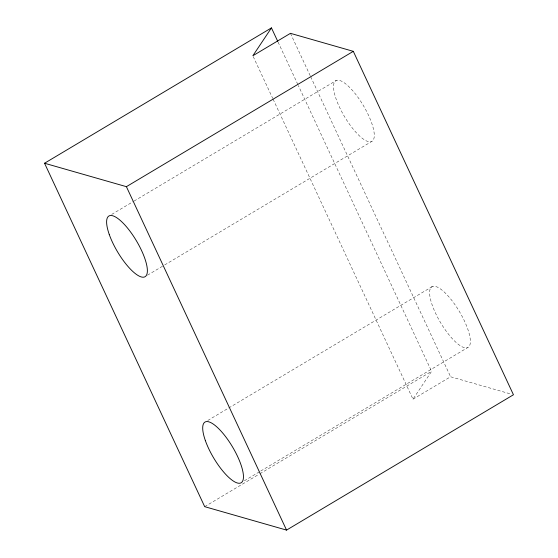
<?xml version="1.0" encoding="UTF-8"?>
<svg xmlns="http://www.w3.org/2000/svg" width="558" height="558" viewBox="0 0 558 558"><rect width="100%" height="100%" fill="white"/><g stroke="black" fill="none" stroke-linecap="round" stroke-linejoin="round"><path stroke-width="0.42" stroke-dasharray="2.79 2.09" d="M273.092 99.184L412.99 399.193L431.599 371.328L298.328 85.534M111.698 214.418L133.348 201.508M134.094 201.061L336.369 80.415M147.521 275.178L163.94 265.385M164.687 264.938L371.44 141.627A35.321 10.923 59.2 0 0 354.128 92.356A35.321 10.923 59.2 0 0 336.146 99.08A35.321 10.923 59.2 0 0 371.44 141.627M207.785 420.474L432.45 286.477M244.355 480.794L260.028 471.447M260.774 471.001L467.527 347.683A35.321 10.923 59.2 0 0 450.215 298.418A35.321 10.923 59.2 0 0 432.227 305.142A35.321 10.923 59.2 0 0 467.527 347.683M204.695 506.664L259.177 474.167M259.923 473.721L431.599 371.328M412.99 399.193L450.592 376.769L510.94 394.046M290.446 33.334L310.325 75.972M310.694 76.76L450.592 376.769M278.079 42.108L297.965 84.746M253.213 56.553L272.723 98.396"/><path stroke-width="0.84" d="M271.453 27.9L252.844 55.765L290.446 33.334L353.305 51.336L513.451 394.764L286.547 530.1L204.695 506.664L44.549 163.236L271.453 27.9L277.717 41.32M44.549 163.236L126.401 186.672L353.305 51.336M126.401 186.672L286.547 530.1M109.235 234.416A35.321 10.923 59.2 0 0 144.536 276.963A35.321 10.923 59.2 0 0 127.224 227.692A35.321 10.923 59.2 0 0 109.235 234.416M205.323 440.478A35.321 10.923 59.2 0 0 240.624 483.019A35.321 10.923 59.2 0 0 223.312 433.754A35.321 10.923 59.2 0 0 205.323 440.478"/></g></svg>
